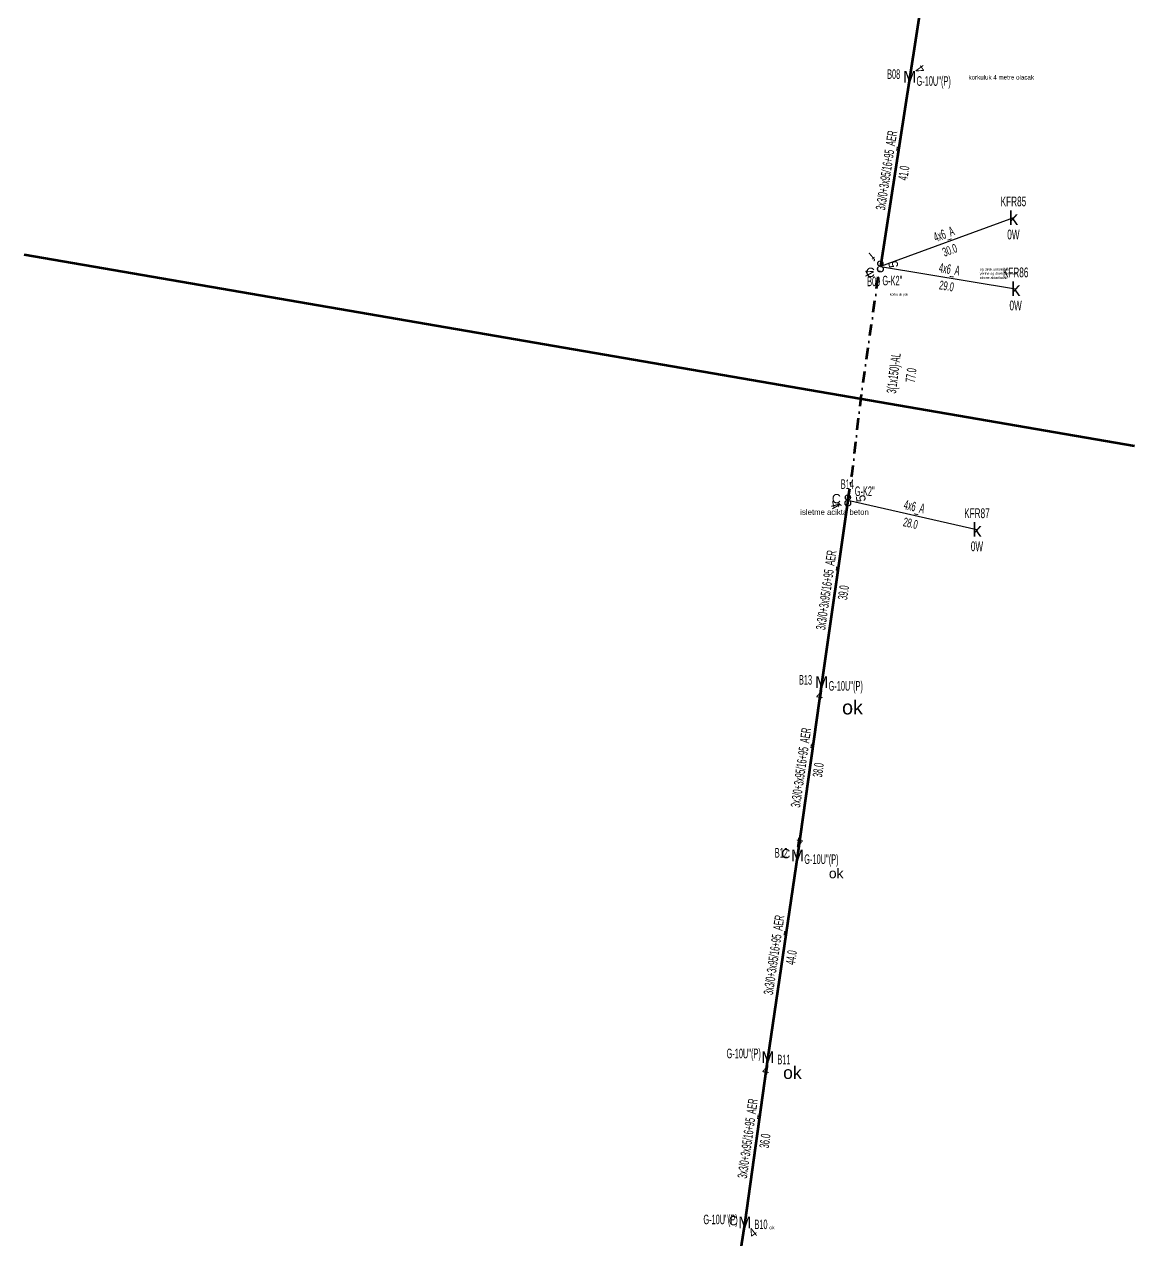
# Model space of a CAD drawing. Header units: millimetres. Extents: x 593538 to 596486, y 4087277 to 4091598.
# Drawn here: x 595012.4 to 595249.6, y 4089462.6 to 4089723.4 of the extents above; entities that cross this region are included whole.
import ezdxf
from ezdxf.enums import TextEntityAlignment as Align

# ---------------------------------------------------------------- set-up
doc = ezdxf.new("R2010")
doc.units = ezdxf.units.MM
doc.linetypes.add('DASHDOT', pattern=[5, 2.5, -1.25, 0, -1.25])
for name, color, linetype, lineweight in [('DIREK_OG_YENI', 10, 'Continuous', 25), ('HAT_ABONE_HAVAI_YENI', 30, 'Continuous', 30), ('HAT_OG_HAVAI_YENI', 1, 'Continuous', 70), ('HAT_OG_YERALTI_YENI', 1, 'DASHDOT', 70), ('KOFRE_ABONE_MEVCUT', 6, 'Continuous', 25), ('KULLANICI', 1, 'Continuous', 25), ('Remarks', 1, 'Continuous', 25)]:
    doc.layers.add(name, color=color, linetype=linetype, lineweight=lineweight)
doc.styles.add('Direk', font='B_CAD')
doc.styles.add('New TextStyle_0', font='ARIALUNI.ttf')
doc.styles.get("Standard").update_dxf_attribs({"font": 'Arial'})

msp = doc.modelspace()

# ---------------------------------------------------------------- linework, layer by layer
at = {"layer": 'HAT_ABONE_HAVAI_YENI'}
for p, q in [((595224.62, 4089681.85), (595196.07, 4089671.44)), ((595196.07, 4089671.44), (595225.09, 4089666.62)), ((595216.79, 4089614.94), (595189.09, 4089621.24))]:
    msp.add_line(p, q, dxfattribs=at)
at = {"layer": 'HAT_OG_HAVAI_YENI'}
for p, q in [((595208.6, 4089752.53), (595202.36, 4089712.12)), ((595202.36, 4089712.12), (595196.07, 4089671.44)), ((595189.09, 4089621.24), (595183.47, 4089582.23)), ((595183.47, 4089582.23), (595178.27, 4089545.08)), ((595178.27, 4089545.08), (595171.91, 4089501.8)), ((595171.91, 4089501.8), (595166.96, 4089466.34)), ((595166.96, 4089466.34), (595160.75, 4089425.34))]:
    msp.add_line(p, q, dxfattribs=at)
at = {"layer": 'HAT_OG_YERALTI_YENI', "flags": 128}
msp.add_lwpolyline([(595189.09, 4089621.24), (595190.02, 4089626.98), (595192.04, 4089644.32), (595195.63, 4089669.2), (595196.07, 4089671.44)], dxfattribs=at)
at = {"layer": 'KULLANICI', "color": 6, "lineweight": 200}
msp.add_line((595012.36, 4089673.99), (595250.58, 4089632.97), dxfattribs=at)

# ---------------------------------------------------------------- texts
at = {"layer": 'DIREK_OG_YENI', "width": 0.53}
for s, p in [('B08', (595198.92, 4089712.72)), ("G-10U''(P)", (595207.51, 4089711.24)), ('B09', (595194.64, 4089668.24)), ("G-K2''", (595198.65, 4089668.41)), ('B14', (595188.97, 4089624.74)), ("G-K2''", (595192.72, 4089623.22)), ('B13', (595180.01, 4089582.75)), ("G-10U''(P)", (595188.64, 4089581.45)), ('B12', (595174.81, 4089545.63)), ("G-10U''(P)", (595183.42, 4089544.27)), ("G-10U''(P)", (595166.74, 4089502.58)), ('B11', (595175.37, 4089501.28)), ("G-10U''(P)", (595161.77, 4089466.97)), ('B10', (595170.44, 4089465.91))]:
    msp.add_text(s, height=2.05, dxfattribs=at).set_placement(p, align=Align.MIDDLE_CENTER)
at = {"layer": 'DIREK_OG_YENI', "style": 'Direk'}
for s, p in [('M', (595202.36, 4089712.12)), ('8', (595196.07, 4089671.44)), ('8', (595189.09, 4089621.24)), ('M', (595183.47, 4089582.23)), ('M', (595178.27, 4089545.08)), ('M', (595171.91, 4089501.8)), ('M', (595166.96, 4089466.34))]:
    msp.add_text(s, height=2.5, dxfattribs=at).set_placement(p, align=Align.MIDDLE_CENTER)
at = {"layer": 'DIREK_OG_YENI', "color": 32, "style": 'Direk'}
for s, rotation, p in [('4', 485.7282, (595204.64, 4089713.76)), ('f', 580.4858, (595194.26, 4089673.57)), ('5', 99.8464, (595198.83, 4089671.91)), ('4', 298.4823, (595193.61, 4089670.1)), ('5', 98.5316, (595191.86, 4089621.66)), ('4', 285.1979, (595186.39, 4089620.51)), ('f', 298.5307, (595186.63, 4089619.91)), ('4', 351.7459, (595183.07, 4089579.46)), ('4', 531.5265, (595178.68, 4089547.85)), ('4', 351.7484, (595171.5, 4089499.03)), ('4', 397.225, (595168.66, 4089464.11))]:
    msp.add_text(s, height=2, rotation=rotation, dxfattribs=at).set_placement(p, align=Align.MIDDLE_CENTER)
at = {"layer": 'DIREK_OG_YENI', "color": 4, "style": 'Direk'}
for p in [(595193.91, 4089670.18), (595186.62, 4089621.62), (595175.79, 4089545.44), (595164.49, 4089466.7)]:
    msp.add_text('C', height=2, dxfattribs=at).set_placement(p, align=Align.MIDDLE_CENTER)
at = {"layer": 'HAT_ABONE_HAVAI_YENI', "lineweight": 30, "width": 0.53}
for rotation, p in [(380.0477, (595210.05, 4089677.44)), (350.5697, (595210.72, 4089669.86)), (347.1828, (595203.13, 4089618.92))]:
    msp.add_text('4x6_A', height=2.05, rotation=rotation, dxfattribs=at).set_placement(p, align=Align.CENTER)
for s, rotation, p in [('30.0', 380.0477, (595210.64, 4089675.84)), ('29.0', 350.5697, (595210.44, 4089668.19)), ('28.0', 347.1828, (595202.75, 4089617.27))]:
    msp.add_text(s, height=1.9, rotation=rotation, dxfattribs=at).set_placement(p, align=Align.TOP_CENTER)
at = {"layer": 'HAT_OG_HAVAI_YENI', "lineweight": 30, "width": 0.53}
for rotation, p in [(441.2104, (595198.38, 4089691.91, 297598.04)), (441.8094, (595185.44, 4089601.86, 297591.74)), (442.021, (595180.03, 4089563.77, 297589.13)), (441.6407, (595174.24, 4089523.57, 297585.95)), (442.0645, (595168.59, 4089484.19, 297583.48))]:
    msp.add_text('3x3/0+3x95/16+95_AER', height=2.05, rotation=rotation, dxfattribs=at).set_placement(p, align=Align.CENTER)
for s, rotation, p in [('41.0', 441.2104, (595200.06, 4089691.65, 297598.04)), ('39.0', 441.8094, (595187.12, 4089601.62, 297591.74)), ('38.0', 442.021, (595181.71, 4089563.54, 297589.13)), ('44.0', 441.6407, (595175.93, 4089523.32, 297585.95)), ('36.0', 442.0645, (595170.28, 4089483.95, 297583.48))]:
    msp.add_text(s, height=2.05, rotation=rotation, dxfattribs=at).set_placement(p, align=Align.TOP_CENTER)
at = {"layer": 'HAT_OG_YERALTI_YENI', "lineweight": 30, "width": 0.53}
msp.add_text('3(1x150)-AL', height=2.05, rotation=83.1417, dxfattribs=at).set_placement((595199.93, 4089648.42), align=Align.CENTER)
msp.add_text('77.0', height=2.05, rotation=83.1417, dxfattribs=at).set_placement((595201.62, 4089648.22), align=Align.TOP_CENTER)
at = {"layer": 'KOFRE_ABONE_MEVCUT', "width": 0.6}
for s, p in [('KFR85', (595224.62, 4089684.35)), ('KFR86', (595225.09, 4089669.12)), ('KFR87', (595216.79, 4089617.44))]:
    msp.add_text(s, height=2.1, dxfattribs=at).set_placement(p, align=Align.CENTER)
at = {"layer": 'KOFRE_ABONE_MEVCUT', "style": 'Direk'}
for p in [(595224.62, 4089681.85), (595225.09, 4089666.62), (595216.79, 4089614.94)]:
    msp.add_text('k', height=3, dxfattribs=at).set_placement(p, align=Align.MIDDLE_CENTER)
at = {"layer": 'KOFRE_ABONE_MEVCUT', "width": 0.6}
for p in [(595224.62, 4089679.35), (595225.09, 4089664.12), (595216.79, 4089612.44)]:
    msp.add_text('0W', height=2.1, dxfattribs=at).set_placement(p, align=Align.TOP_CENTER)
at = {"layer": 'Remarks', "lineweight": 0, "attachment_point": 1, "style": 'New TextStyle_0'}
for s, insert, char_height in [('korkuluk 4 metre olacak', (595214.98, 4089712.51), 0.953), ('og direk sökülecek^Jyerine ag direk dikilecek^Jabone aktarilacak', (595217.4, 4089671.11), 0.5404), ('korkuluk yok', (595198.12, 4089665.71), 0.5041), ('isletme acikta beton', (595178.88, 4089619.34), 1.1914), ('ok', (595187.85, 4089578.36), 3.029), ('ok', (595185.02, 4089542.29), 2.119), ('ok', (595175.2, 4089499.82), 2.699), ('ok', (595172.22, 4089465.61), 0.765)]:
    msp.add_mtext(s, dxfattribs=dict(at, insert=insert, char_height=char_height))

doc.saveas('drawing.dxf')
